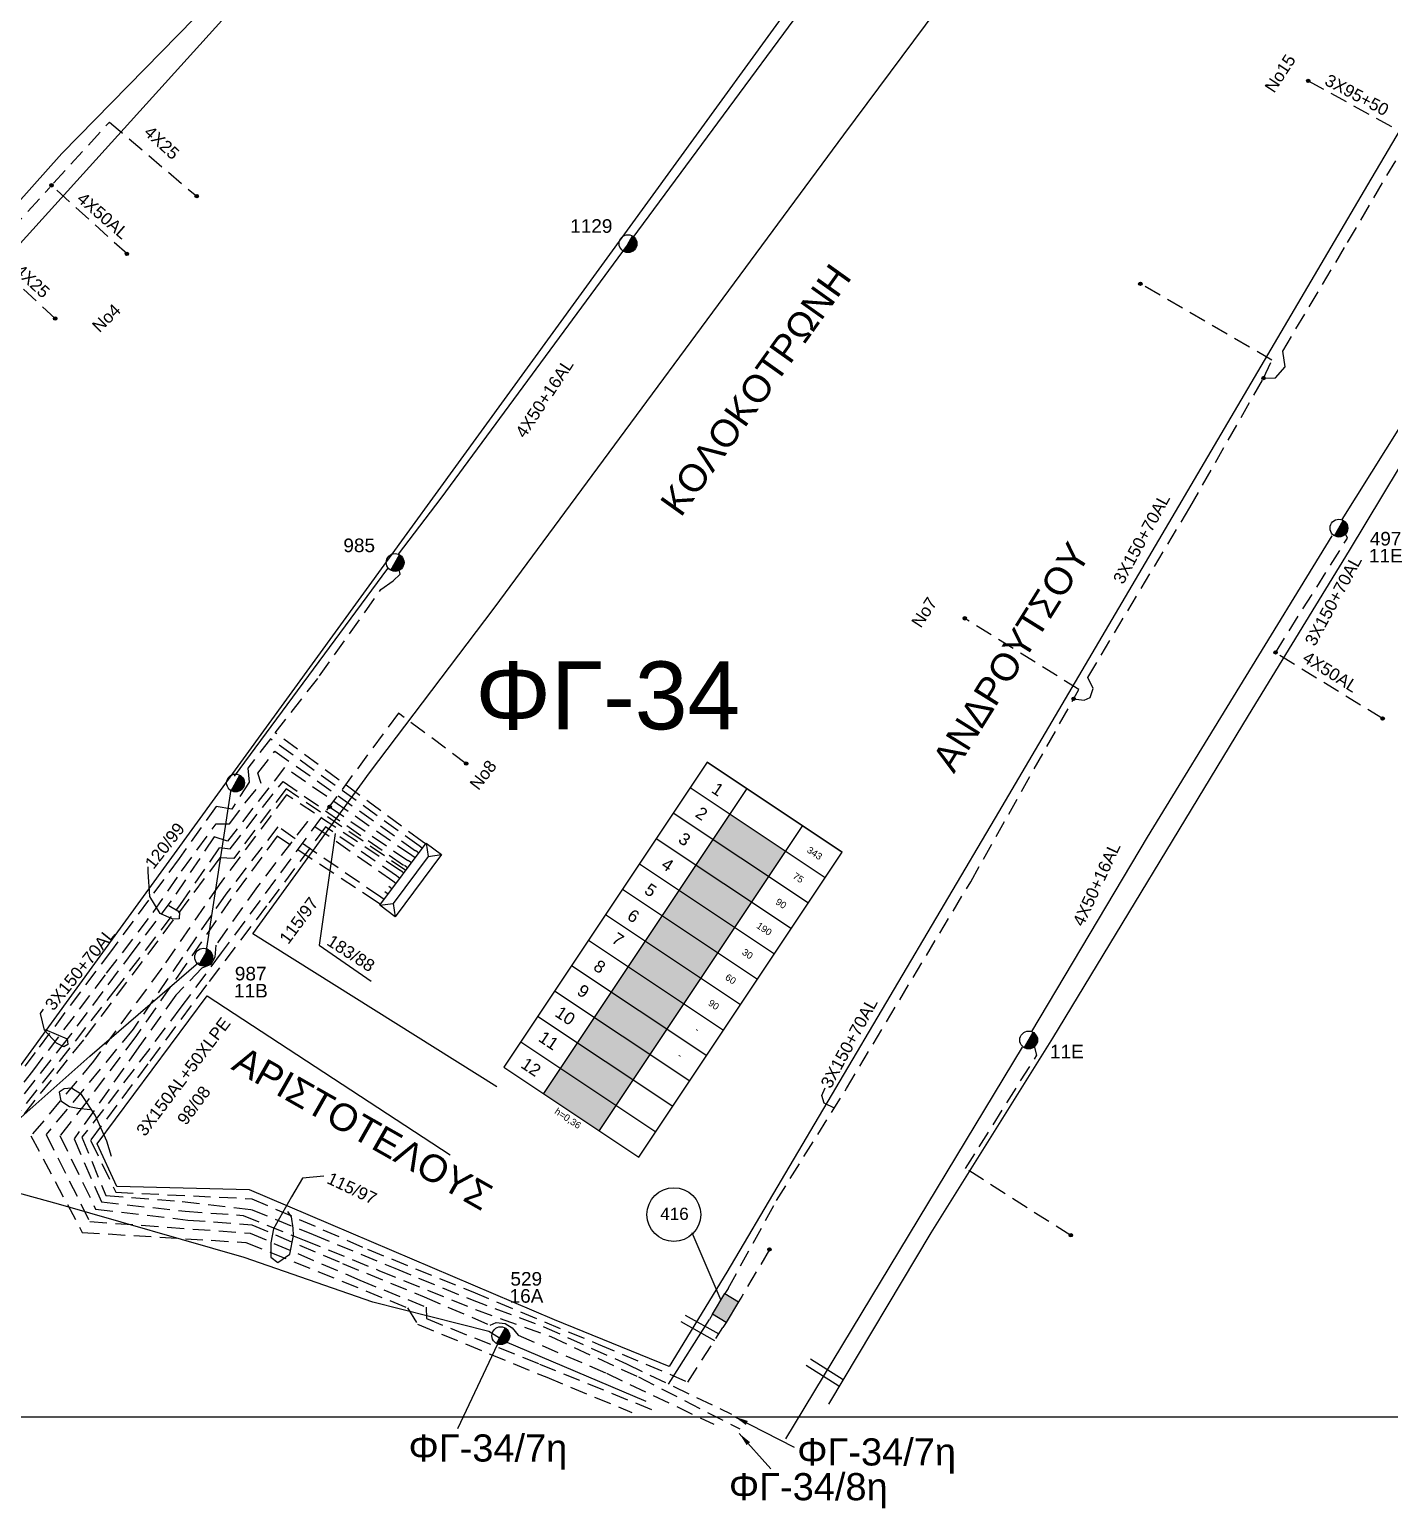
# Model space of a CAD drawing. Header units: millimetres. Extents: x 751 to 1825, y 360 to 872.
# Drawn here: x 1115.8 to 1216, y 363.1 to 472 of the extents above; entities that cross this region are included whole.
import ezdxf
from ezdxf.enums import TextEntityAlignment as Align

# ---------------------------------------------------------------- set-up
doc = ezdxf.new("R2010")
doc.units = ezdxf.units.MM
doc.linetypes.add('DASHED', pattern=[19.05, 12.7, -6.35])
for name, color, linetype in [('Link Box 4 Διευθύνσεων', 7, 'Continuous'), ('Άγνωστα', 7, 'Continuous'), ('Ασφαλειοκιβώτια Χ.Τ 12 αναχωρήσεων', 7, 'Continuous'), ('Γυμνά εναέρια ΧΤ και ΦΟΠ (3Φ)   4x50+16AL', 7, 'Continuous'), ('Επιγραφές - Σχήματα', 7, 'Continuous'), ('Καλώδια ΧΤ   3x150+50AL', 7, 'DASHED'), ('Καλώδια ΧΤ   3x150+50AL XLPE', 7, 'DASHED'), ('Καλώδια ΧΤ   3x150AL+50XLPE', 7, 'DASHED'), ('Καλώδια ΧΤ   3x95+50 AL XLPE', 7, 'DASHED'), ('Στύλος ΦΜ', 7, 'Continuous'), ('Στύλος ΦΜ @ 1', 7, 'Continuous'), ('Συνδέσεις', 7, 'Continuous'), ('Τομή', 7, 'Continuous'), ('Υποσταθμός πόλεως', 7, 'Continuous'), ('Υπόβαθρο ΔΕΗ', 7, 'Continuous'), ('Υπόγεια καλώδια Δικτύου ΧΤ και Παρ. ΧΤ - 3X150+70 AL', 7, 'DASHED'), ('Υπόγεια καλώδια Παροχών ΧΤ   4x25', 7, 'DASHED'), ('Υπόγεια καλώδια Παροχών ΧΤ   4x50AL', 7, 'DASHED')]:
    doc.layers.add(name, color=color, linetype=linetype)
doc.styles.get("Standard").update_dxf_attribs({"font": 'ARIAL.TTF'})
doc.linetypes.add('SYN_LINE', pattern='A,0.5,-0.0001,["/\\/\\/\\/",Standard,S=0.1,R=0,X=0,Y=-0.05],-0.25', length=0.7501)
doc.dimstyles.new('ISO-25', dxfattribs={"dimtxt": 2.5, "dimasz": 2.5, "dimexe": 1.25, "dimexo": 0.625, "dimtad": 1, "dimtxsty": 'Standard', "dimcen": 2.5, "dimadec": 0, "dimazin": 0, "dimtfac": 1, "dimtmove": 0, "dimatfit": 3, "dimfxl": 1, "dimarcsym": 0})

# ---------------------------------------------------------------- blocks, each defined once
blk = doc.blocks.new('ΥΠΑΡΧΩΝ ΤΣΙΜΕΝΤΕΝΙΟΣ ΣΤΥΛΟΣ')
at = {"layer": 'Στύλος ΦΜ'}
blk.add_hatch(color=256, dxfattribs=at).paths.add_polyline_path([(-1.29, -2.28, 0.574793), (2.62, 0, 0.268822), (1.3, 2.27)])
blk.add_line((-1.29, -2.28), (1.3, 2.27), dxfattribs=at)
blk.add_circle((0, 0), 2.62, dxfattribs=at)
at = {"layer": 'Στύλος ΦΜ', "flags": 4}
for tag, p in [('ΑΡΙΘΜΟΣ', (-4.68, 8.05)), ('ΤΥΠΟΣ', (-4.91, 3.03))]:
    blk.add_attdef(tag, p, '', height=4, dxfattribs=at)
blk = doc.blocks.new('ΤΟΜΗ')
at = {"layer": 'Τομή', "ltscale": 40}
for p, q in [((-5.68, 0), (5.68, 0)), ((5.68, -2.33), (-5.68, -2.33))]:
    blk.add_line(p, q, dxfattribs=at)
blk = doc.blocks.new('_ΣΥΝΔΕΣΗ')
at = {"layer": 'Συνδέσεις', "linetype": 'SYN_LINE', "ltscale": 40}
blk.add_hatch(color=256, dxfattribs=at).paths.add_polyline_path([(0.5, -0.01, 1), (-0.5, -0.01, 1)])
at = {"layer": 'Συνδέσεις'}
blk.add_circle((0, -0.01), 0.5, dxfattribs=at)
blk = doc.blocks.new('LINK BOX 4 ΑΝΑΧΩΡΗΣΕΩΝ')
at = {"layer": 'Link Box 4 Διευθύνσεων', "ltscale": 40}
blk.add_hatch(color=256, dxfattribs=at).paths.add_polyline_path([(-3.54, 0), (-3.54, -4.67), (3.54, -4.67), (3.54, 0)])
for p, q in [((-3.54, 0), (-5.33, 0)), ((5.33, 0), (3.54, 0)), ((-3.54, -4.67), (-5.33, -4.67)), ((5.33, -4.67), (3.54, -4.67))]:
    blk.add_line(p, q, dxfattribs=at)
blk.add_lwpolyline([(-3.54, -4.67), (-3.54, 0), (3.54, 0), (3.54, -4.67)], close=True, dxfattribs=at)
blk = doc.blocks.new('ΑΣΦΑΛΕΙΟΚΙΒΩΤΙΟ ΥΠΟΣΤΑΘΜΟΥ 12 ΑΝΑΧΩΡΗΣΕΩΝ')
at = {"layer": 'Ασφαλειοκιβώτια Χ.Τ 12 αναχωρήσεων', "ltscale": 40}
for p, q in [((-23.91, 54), (23.91, 54)), ((-9.83, 54), (-9.83, -54)), ((9.83, 54), (9.83, -54)), ((-23.91, 45), (23.91, 45)), ((-23.91, 36), (23.91, 36)), ((-23.91, 27), (23.91, 27)), ((-23.91, 18), (23.91, 18)), ((-23.91, 9), (23.91, 9)), ((-23.91, 0), (23.91, 0)), ((-23.91, -9), (23.91, -9)), ((-23.91, -18), (23.91, -18)), ((-23.91, -27), (23.91, -27)), ((-23.91, -36), (23.91, -36)), ((-23.91, -45), (23.91, -45))]:
    blk.add_line(p, q, dxfattribs=at)
at = {"layer": 'Ασφαλειοκιβώτια Χ.Τ 12 αναχωρήσεων'}
blk.add_lwpolyline([(-23.91, -54), (23.91, -54), (23.91, 54), (-23.91, 54)], close=True, dxfattribs=at)
for s, p in [('1', (-18.23, 47.26)), ('2', (-18.23, 38.69)), ('3', (-18.23, 29.62)), ('4', (-18.23, 20.59)), ('5', (-18.23, 11.58)), ('6', (-18.23, 2.45)), ('7', (-18.23, -5.8)), ('8', (-18.23, -15.48)), ('9', (-18.23, -24.18)), ('10', (-20.03, -33.14)), ('11', (-20.03, -41.94)), ('12', (-20.03, -51.31))]:
    blk.add_text(s, height=3.6, dxfattribs=at).set_placement(p)
at = {"layer": 'Ασφαλειοκιβώτια Χ.Τ 12 αναχωρήσεων', "ltscale": 40}
for tag, height, p in [('ΟΝΟΜΑ', 5, (0.11, 57.89)), ('ΚΕΙΜΕΝΟ 1', 2, (17.33, 49.23)), ('ΚΕΙΜΕΝΟ 2', 2, (17.33, 40.53)), ('ΚΕΙΜΕΝΟ 3', 2, (17.33, 31.39)), ('ΚΕΙΜΕΝΟ 4', 2, (17.33, 22.41)), ('ΚΕΙΜΕΝΟ 5', 2, (17.33, 13.57)), ('ΚΕΙΜΕΝΟ 6', 2, (17.33, 4.65)), ('ΚΕΙΜΕΝΟ 7', 2, (17.33, -4.42)), ('ΚΕΙΜΕΝΟ 8', 2, (17.33, -13.15)), ('ΚΕΙΜΕΝΟ 9', 2, (17.33, -22.28)), ('ΚΕΙΜΕΝΟ 10', 2, (17.33, -31.5)), ('ΚΕΙΜΕΝΟ 11', 2, (17.33, -40.57)), ('ΚΕΙΜΕΝΟ 12', 2, (17.33, -49.5)), ('ΣΧ', 2, (0.17, -56.08))]:
    blk.add_attdef(tag, text='', height=height, dxfattribs=at).set_placement(p, align=Align.MIDDLE_CENTER)
blk = doc.blocks.new('ΥΠΟΣΤΑΘΜΟΣ ΠΟΛΕΩΣ 13 ΑΝΑΧΩΡΗΣΕΩΝ')
at = {"layer": 'Υποσταθμός πόλεως', "ltscale": 40}
for p, q in [((-11.12, -2.82), (-11.12, -4)), ((-9.53, -2.82), (-9.53, -4)), ((-7.77, -2.82), (-7.77, -4)), ((-5.99, -2.82), (-5.99, -4)), ((-4.14, -2.82), (-4.14, -4)), ((-2.3, -2.82), (-2.3, -4)), ((-0.43, -2.82), (-0.43, -4)), ((1.54, -2.82), (1.54, -4)), ((3.43, -2.82), (3.43, -4)), ((5.39, -2.82), (5.39, -4)), ((7.32, -2.82), (7.32, -4)), ((9.32, -2.82), (9.32, -4)), ((11.11, -2.82), (11.11, -4))]:
    blk.add_line(p, q, dxfattribs=at)
blk.add_lwpolyline([(-11.43, 2.82), (11.43, 2.82), (11.43, -2.82), (-11.43, -2.82)], close=True, dxfattribs=at)
for points in [[(-8.62, 0), (-11.43, 2.82)], [(-11.43, -2.82), (-8.62, 0)], [(-8.62, 0), (8.62, 0)], [(8.62, 0), (11.43, 2.82)], [(11.43, -2.82), (8.62, 0)]]:
    blk.add_lwpolyline(points, dxfattribs=at)
at = {"layer": 'Υποσταθμός πόλεως', "linetype": 'SYN_LINE', "ltscale": 40, "flags": 1}
for tag, p in [('ΜΕΤΑΣΧΗΜΑΤΙΣΜΟΣ', (12.22, 1.68)), ('ΙΣΧΥΣ', (12.2, -1.11)), ('ΑΡΙΘΜΟΣ', (12.32, -3.83))]:
    blk.add_attdef(tag, p, '', height=1.8, dxfattribs=at)

msp = doc.modelspace()

# ---------------------------------------------------------------- hatches: boundary and pattern name
at = {"layer": 'Ασφαλειοκιβώτια Χ.Τ 12 αναχωρήσεων', "ltscale": 0.1}
for color, points in [(85, [(1167.42, 414.28), (1166.17, 412.4), (1170.26, 409.68), (1171.51, 411.55)]), (30, [(1166.17, 412.4), (1164.92, 410.53), (1169.01, 407.81), (1170.26, 409.68)]), (151, [(1167.76, 405.93), (1169.01, 407.81), (1164.92, 410.53), (1163.67, 408.66)]), (27, [(1163.67, 408.66), (1162.43, 406.79), (1166.52, 404.06), (1167.76, 405.93)]), (6, [(1165.27, 402.19), (1166.52, 404.06), (1162.43, 406.79), (1161.18, 404.91)]), (173, [(1164.02, 400.32), (1165.27, 402.19), (1161.18, 404.91), (1159.93, 403.04)]), (1, [(1162.77, 398.45), (1164.02, 400.32), (1159.93, 403.04), (1158.68, 401.17)]), (2, [(1161.52, 396.57), (1162.77, 398.45), (1158.68, 401.17), (1157.44, 399.3)]), (62, [(1160.28, 394.7), (1161.52, 396.57), (1157.44, 399.3), (1156.19, 397.43)]), (154, [(1156.19, 397.43), (1154.94, 395.55), (1159.03, 392.83), (1160.28, 394.7)]), (5, [(1154.94, 395.55), (1153.69, 393.68), (1157.78, 390.96), (1159.03, 392.83)])]:
    msp.add_hatch(color=color, dxfattribs=at).paths.add_polyline_path(points)

# ---------------------------------------------------------------- linework, layer by layer
at = {"layer": 'Άγνωστα', "color": 6, "linetype": 'DASHED', "ltscale": 0.1}
msp.add_lwpolyline([(1206.7, 446.37), (1207.32, 447.71), (1197.63, 453.33)], dxfattribs=at)
at = {"layer": 'Άγνωστα', "color": 85, "linetype": 'DASHED', "ltscale": 0.1}
msp.add_lwpolyline([(1144.76, 412.24), (1144.76, 412.24), (1144.76, 412.24), (1133.93, 420.26), (1137.2, 424.44), (1141.72, 430.81), (1142.62, 431.45), (1143.12, 431.93), (1143.07, 432.26)], dxfattribs=at)
at = {"layer": 'Άγνωστα', "color": 27, "linetype": 'DASHED', "ltscale": 0.1}
msp.add_lwpolyline([(1192.5, 383.23), (1184.76, 388.16), (1190, 396.5), (1189.77, 397.47)], dxfattribs=at)
at = {"layer": 'Άγνωστα', "color": 173, "ltscale": 0.1}
for points in [[(1161.24, 371), (1150.83, 375.43), (1149.66, 376.15), (1141.13, 378.33), (1131.65, 381.62), (1117.98, 385.54), (1110.47, 387.61)], [(1162.88, 372.29), (1165.9, 377.05)], [(1150.49, 375.64), (1147.35, 369)]]:
    msp.add_lwpolyline(points, dxfattribs=at)
at = {"layer": 'Γυμνά εναέρια ΧΤ και ΦΟΠ (3Φ)   4x50+16AL', "color": 2, "ltscale": 0.1}
msp.add_lwpolyline([(1103.03, 445.83), (1105.95, 449.17), (1118.22, 462.91), (1136.54, 481.63)], dxfattribs=at)
at = {"layer": 'Γυμνά εναέρια ΧΤ και ΦΟΠ (3Φ)   4x50+16AL', "color": 85, "ltscale": 0.1}
for points in [[(1143.02, 433.41), (1146.14, 437.53), (1159.86, 456.18), (1166.94, 465.74), (1178.18, 481)], [(1130.93, 417.07), (1142.23, 432.35)], [(1128.85, 404.07), (1130.68, 416.08)], [(1110.47, 388.12), (1114.99, 391.73), (1120.29, 396.45), (1128.29, 403.34)]]:
    msp.add_lwpolyline(points, dxfattribs=at)
at = {"layer": 'Γυμνά εναέρια ΧΤ και ΦΟΠ (3Φ)   4x50+16AL', "color": 27, "ltscale": 0.1}
for points in [[(1229.56, 463.26), (1212.46, 435.96)], [(1211.72, 434.77), (1198.13, 412.57), (1189.62, 398.25)], [(1188.94, 397.11), (1171.5, 368.25)]]:
    msp.add_lwpolyline(points, dxfattribs=at)
at = {"layer": 'Επιγραφές - Σχήματα', "ltscale": 0.1}
msp.add_lwpolyline([(1720, 856.45), (751.91, 856.45), (751.91, 369.88), (1720, 369.88)], close=True, dxfattribs=at)
for points in [[(1138.34, 412.84), (1137.16, 404.62), (1140.99, 401.97)], [(1126.11, 407.53), (1126.89, 407.06), (1126.86, 406.56), (1126.39, 406.53), (1125.46, 406.95), (1124.71, 408.2), (1124.57, 410.02), (1124.57, 410.39)], [(1117, 398.4), (1118.61, 397.72), (1118.67, 397.31), (1118.36, 397.12), (1117.83, 397.39), (1116.95, 398.36), (1116.64, 399.59), (1116.86, 399.9)], [(1121.87, 389.04), (1121.53, 390.17), (1120.68, 392.09), (1119.66, 393.62), (1118.93, 394.07), (1118.39, 394.04), (1118.02, 393.79), (1118.14, 393.14), (1118.79, 392.74), (1119.41, 392.6), (1120.31, 392.52)], [(1175.11, 392.62), (1174.35, 392.98), (1174.17, 393.54), (1174.42, 394.1)], [(1137.52, 387.6), (1135.95, 387.45), (1135.14, 386.08), (1133.8, 383.73), (1133.6, 382.68), (1133.6, 381.63), (1134.13, 381.23), (1135, 381.86), (1135.27, 383.23), (1135.25, 383.78), (1135.12, 384.6), (1134.87, 385)], [(1166.77, 378.45), (1164.63, 383.42)]]:
    msp.add_lwpolyline(points, dxfattribs=at)
msp.add_circle((1163.28, 384.77), 1.98, dxfattribs=at)
at = {"layer": 'Καλώδια ΧΤ   3x150+50AL', "color": 7, "ltscale": 0.1}
msp.add_lwpolyline([(1143.55, 410.12), (1135.59, 415.55), (1134.73, 416.13), (1130.88, 411), (1129.85, 411.04), (1119.81, 397.65), (1113.66, 389.96), (1114.27, 387.01), (1112.87, 385.08), (1111.04, 384.16), (1107.98, 384.55), (1106.4, 386.5), (1090.9, 386.8), (1088.71, 385.82), (1086.13, 386.16), (1085.03, 386.75), (1072.6, 387.83), (1062, 388.75), (1059.54, 396.61), (1050.99, 397.28), (1076.56, 424.3), (1104.75, 454.07), (1093.83, 464.43)], dxfattribs=at)
at = {"layer": 'Καλώδια ΧΤ   3x150+50AL XLPE', "color": 140, "linetype": 'DASHED', "ltscale": 0.1}
msp.add_lwpolyline([(1117.61, 460.73), (1121.72, 465.24)], dxfattribs=at)
at = {"layer": 'Καλώδια ΧΤ   3x150+50AL XLPE', "color": 151, "linetype": 'DASHED', "ltscale": 0.1}
msp.add_lwpolyline([(1104.11, 445.69), (1105.26, 446.9), (1109.64, 452.02), (1114.43, 457.23), (1117.33, 460.42)], dxfattribs=at)
at = {"layer": 'Καλώδια ΧΤ   3x150AL+50XLPE', "color": 173, "linetype": 'DASHED', "ltscale": 0.1}
for points in [[(1148, 417.98), (1143, 421.7), (1129.96, 404.04), (1126.99, 400.04), (1121.28, 392.5), (1119.7, 390.47), (1121.46, 386.17), (1127.09, 385.73), (1132.17, 385.15), (1136.72, 383.3), (1142.73, 380.82), (1148.32, 378.53), (1153.72, 376.5), (1159.8, 373.77), (1167.52, 370.07)], [(1137.94, 414.81), (1143.71, 410.84)]]:
    msp.add_lwpolyline(points, dxfattribs=at)
at = {"layer": 'Καλώδια ΧΤ   3x150AL+50XLPE', "color": 2, "linetype": 'DASHED', "ltscale": 0.1}
msp.add_lwpolyline([(1113.25, 389.98), (1116.87, 394.54), (1122.06, 401.18), (1126.95, 407.6), (1129.84, 411.8), (1130.62, 411.7), (1131.83, 413.26), (1134.51, 416.68), (1143.44, 410.47), (1143.44, 410.47), (1143.44, 410.47)], dxfattribs=at)
at = {"layer": 'Καλώδια ΧΤ   3x150AL+50XLPE', "color": 5, "linetype": 'DASHED', "ltscale": 0.1}
msp.add_lwpolyline([(1143.16, 410.1), (1143.16, 410.1), (1143.16, 410.1), (1134.77, 415.69), (1129.8, 409.06), (1125.58, 402.92), (1120.55, 396.07), (1115.95, 390.57), (1119.72, 383.46), (1131.78, 382.72), (1143.68, 377.91), (1144.41, 376.7), (1153.92, 372.79), (1160.18, 370.2)], dxfattribs=at)
at = {"layer": 'Καλώδια ΧΤ   3x150AL+50XLPE', "color": 154, "linetype": 'DASHED', "ltscale": 0.1}
msp.add_lwpolyline([(1141.7, 408.15), (1141.7, 408.15), (1141.7, 408.15), (1134.13, 413.33), (1130.29, 408.36), (1127.1, 403.72), (1123.47, 398.42), (1117.06, 390.66), (1120.27, 384.26), (1132.09, 383.4), (1140.17, 379.94), (1145.04, 377.96), (1145.06, 377.11), (1153.4, 373.76), (1161.96, 370.29)], dxfattribs=at)
at = {"layer": 'Καλώδια ΧΤ   3x150AL+50XLPE', "color": 1, "linetype": 'DASHED', "ltscale": 0.1}
msp.add_lwpolyline([(1142.58, 409.33), (1142.58, 409.33), (1142.58, 409.33), (1136.3, 413.73), (1132.63, 408.93), (1129.55, 404.62), (1129.49, 403.73), (1129.19, 403.19), (1128.53, 402.91), (1126.62, 400.94), (1123.89, 397.12), (1119.12, 390.35), (1121.13, 385.7), (1127.29, 385.02), (1131.56, 384.71), (1136.06, 382.89), (1141.61, 380.64), (1148.69, 377.77), (1154.22, 375.78), (1160.67, 372.81), (1168.15, 368.98)], dxfattribs=at)
at = {"layer": 'Καλώδια ΧΤ   3x150AL+50XLPE', "color": 62, "linetype": 'DASHED', "ltscale": 0.1}
msp.add_lwpolyline([(1141.43, 407.79), (1141.43, 407.79), (1141.43, 407.79), (1141.43, 407.79), (1141.43, 407.79), (1134.07, 412.63), (1130.67, 408.01), (1127.31, 403.12), (1123.66, 397.89), (1120.08, 393.12), (1118.08, 390.59), (1120.71, 385.17), (1127.5, 384.37), (1132.21, 384.02), (1138.89, 381.17), (1144.9, 378.71), (1149.76, 376.62), (1150.21, 376.82), (1150.86, 376.76), (1151.38, 376.44), (1151.83, 375.88), (1158.33, 373.08), (1166.22, 369.33), (1166.22, 369.33)], dxfattribs=at)
at = {"layer": 'Καλώδια ΧΤ   3x95+50 AL XLPE', "color": 6, "linetype": 'DASHED', "ltscale": 0.1}
msp.add_lwpolyline([(1209.99, 468.27), (1217.29, 464.26), (1218.43, 465.9), (1218.44, 465.91)], dxfattribs=at)
at = {"layer": 'Υπόβαθρο ΔΕΗ', "ltscale": 0.1}
msp.add_lwpolyline([(1179.27, 484.03), (1110.25, 388.99), (1063.83, 391.65), (1061.99, 397.51), (1140.2, 484.03), (1169.05, 512.39), (1194.14, 504.76), (1194.25, 504.38)], close=True, dxfattribs=at)
for points in [[(1150.26, 394.18), (1132.28, 405.44), (1140.87, 417.3), (1150.06, 429.44), (1175.81, 464.3), (1190.48, 484.03), (1203.47, 501.97), (1227.05, 494), (1232.62, 492.01), (1228.02, 484.03), (1222.84, 475.02), (1214.35, 460.62), (1187.18, 414.42), (1167.19, 380.54), (1162.93, 373.59), (1154.5, 377.02), (1132.05, 386.6), (1122.28, 386.85), (1120.83, 389.97), (1128.92, 400.87), (1146.82, 389.17)], [(1220.37, 445.92), (1213.01, 433.67), (1205.58, 421.52), (1191.17, 397.76), (1182.21, 383.42), (1174.68, 370.8)]]:
    msp.add_lwpolyline(points, dxfattribs=at)
at = {"layer": 'Υπόγεια καλώδια Δικτύου ΧΤ και Παρ. ΧΤ - 3X150+70 AL', "color": 6, "linetype": 'DASHED', "ltscale": 0.1}
for points in [[(1192.72, 422.76), (1193.5, 422.67), (1193.93, 422.86), (1194.16, 423.53), (1193.76, 424.34), (1201.27, 436.85), (1206.7, 446.37), (1207.58, 446.41), (1208.3, 447.21), (1208.11, 448.36), (1212.89, 456.37), (1216.83, 463.07), (1218.05, 463.37), (1218.78, 464.1), (1218.97, 464.9), (1218.43, 465.9)], [(1167.28, 379.33), (1170.85, 385.81), (1175.99, 394.06), (1185.14, 409.29), (1193.11, 423.44), (1184.71, 428.68)], [(1142.87, 409.71), (1142.87, 409.71), (1142.87, 409.71), (1137.64, 413.32), (1133.3, 407.5), (1128.87, 401.69), (1124.55, 395.87), (1120.33, 390.24), (1122.2, 386.42), (1132.21, 385.94), (1140.73, 382.22), (1148.47, 379.07), (1157.71, 375.23), (1164.32, 372.44), (1166.9, 376.45)], [(1170.32, 382.2), (1168.28, 378.73)]]:
    msp.add_lwpolyline(points, dxfattribs=at)
at = {"layer": 'Υπόγεια καλώδια Δικτύου ΧΤ και Παρ. ΧΤ - 3X150+70 AL', "color": 27, "linetype": 'DASHED', "ltscale": 0.1}
for points in [[(1207.57, 426.15), (1212.89, 434.6), (1212.6, 435.17)], [(1144.52, 411.92), (1144.52, 411.92), (1144.52, 411.92), (1133.58, 419.8), (1131.91, 417.66), (1132.02, 416.62), (1130.73, 414.64), (1129.59, 414.83), (1126.86, 410.99), (1121.87, 404.23), (1116.26, 396.71), (1111.77, 390.71), (1110.17, 388.53)]]:
    msp.add_lwpolyline(points, dxfattribs=at)
at = {"layer": 'Υπόγεια καλώδια Δικτύου ΧΤ και Παρ. ΧΤ - 3X150+70 AL', "color": 30, "linetype": 'DASHED', "ltscale": 0.1}
msp.add_lwpolyline([(1111.96, 390.01), (1111.96, 390.01), (1116.08, 395.34), (1121.52, 402.54), (1124.94, 407.01), (1127.04, 410.07), (1129.58, 413.55), (1130.56, 413.55), (1131.71, 415.09), (1132.89, 416.51), (1132.65, 417.28), (1133.91, 418.91), (1144.26, 411.57), (1144.26, 411.57), (1144.26, 411.57)], dxfattribs=at)
at = {"layer": 'Υπόγεια καλώδια Δικτύου ΧΤ και Παρ. ΧΤ - 3X150+70 AL', "color": 151, "linetype": 'DASHED', "ltscale": 0.1}
msp.add_lwpolyline([(1143.99, 411.21), (1143.99, 411.21), (1143.99, 411.21), (1134.62, 417.71), (1130.42, 412.27), (1129.44, 412.59), (1126.28, 407.89), (1123.52, 404.24), (1118.59, 397.66), (1112.62, 390.09), (1112.62, 390.08)], dxfattribs=at)
at = {"layer": 'Υπόγεια καλώδια Παροχών ΧΤ   4x25', "color": 151, "linetype": 'DASHED', "ltscale": 0.1}
for points in [[(1121.72, 465.24), (1128.15, 459.77)], [(1117.73, 450.77), (1112.72, 455.37)]]:
    msp.add_lwpolyline(points, dxfattribs=at)
at = {"layer": 'Υπόγεια καλώδια Παροχών ΧΤ   4x50AL', "color": 151, "linetype": 'DASHED', "ltscale": 0.1}
msp.add_lwpolyline([(1123.02, 455.52), (1117.47, 460.57)], dxfattribs=at)
at = {"layer": 'Υπόγεια καλώδια Παροχών ΧΤ   4x50AL', "color": 27, "linetype": 'DASHED', "ltscale": 0.1}
msp.add_lwpolyline([(1215.47, 421.3), (1207.59, 426.13)], dxfattribs=at)

# ---------------------------------------------------------------- block references
at = {"layer": 'Link Box 4 Διευθύνσεων', "ltscale": 0.1, "xscale": 0.2500000000000046, "yscale": 0.2500000000000046, "zscale": 0.2500000000000046, "rotation": 58.88141423906293}
msp.add_blockref('LINK BOX 4 ΑΝΑΧΩΡΗΣΕΩΝ', (1166.59, 378.19), dxfattribs=at)
at = {"layer": 'Ασφαλειοκιβώτια Χ.Τ 12 αναχωρήσεων', "ltscale": 0.1}
ref = msp.add_blockref('ΑΣΦΑΛΕΙΟΚΙΒΩΤΙΟ ΥΠΟΣΤΑΘΜΟΥ 12 ΑΝΑΧΩΡΗΣΕΩΝ', (1163.22, 403.55), dxfattribs=dict(at, xscale=0.2500000000000168, yscale=0.2500000000000168, zscale=0.2500000000000168, rotation=326.3218488891845))
ref.add_attrib('ΣΧ', 'h=0,36', dxfattribs={"ltscale": 40, "height": 0.5, "rotation": 326.3218}).set_placement((1155.48, 391.86), align=Align.MIDDLE_CENTER)
ref.add_attrib('ΚΕΙΜΕΝΟ 2', '75', dxfattribs={"ltscale": 40, "height": 0.5, "rotation": 326.3218}).set_placement((1172.45, 409.58), align=Align.MIDDLE_CENTER)
ref.add_attrib('ΚΕΙΜΕΝΟ 1', '343', dxfattribs={"ltscale": 40, "height": 0.5, "rotation": 326.3218}).set_placement((1173.65, 411.39), align=Align.MIDDLE_CENTER)
ref.add_attrib('ΚΕΙΜΕΝΟ 3', '90', dxfattribs={"ltscale": 40, "height": 0.5, "rotation": 326.3218}).set_placement((1171.18, 407.68), align=Align.MIDDLE_CENTER)
ref.add_attrib('ΚΕΙΜΕΝΟ 4', '190', dxfattribs={"ltscale": 40, "height": 0.5, "rotation": 326.3218}).set_placement((1169.94, 405.81), align=Align.MIDDLE_CENTER)
ref.add_attrib('ΚΕΙΜΕΝΟ 5', '30', dxfattribs={"ltscale": 40, "height": 0.5, "rotation": 326.3218}).set_placement((1168.71, 403.97), align=Align.MIDDLE_CENTER)
ref.add_attrib('ΚΕΙΜΕΝΟ 6', '60', dxfattribs={"ltscale": 40, "height": 0.5, "rotation": 326.3218}).set_placement((1167.47, 402.12), align=Align.MIDDLE_CENTER)
ref.add_attrib('ΚΕΙΜΕΝΟ 7', '90', dxfattribs={"ltscale": 40, "height": 0.5, "rotation": 326.3218}).set_placement((1166.22, 400.23), align=Align.MIDDLE_CENTER)
ref.add_attrib('ΚΕΙΜΕΝΟ 8', '-', dxfattribs={"ltscale": 40, "height": 0.5, "rotation": 326.3218}).set_placement((1165.01, 398.41), align=Align.MIDDLE_CENTER)
ref.add_attrib('ΚΕΙΜΕΝΟ 9', '-', dxfattribs={"ltscale": 40, "height": 0.5, "rotation": 326.3218}).set_placement((1163.74, 396.51), align=Align.MIDDLE_CENTER)
at = {"layer": 'Στύλος ΦΜ @ 1', "ltscale": 0.1}
ref = msp.add_blockref('ΥΠΑΡΧΩΝ ΤΣΙΜΕΝΤΕΝΙΟΣ ΣΤΥΛΟΣ', (1159.91, 456.28), dxfattribs=dict(at, xscale=0.25, yscale=0.25, zscale=0.25))
ref.add_attrib('ΑΡΙΘΜΟΣ', '1129', (1155.65, 457.08), dxfattribs={"layer": 'Στύλος ΦΜ', "height": 1, "flags": 4})
ref = msp.add_blockref('ΥΠΑΡΧΩΝ ΤΣΙΜΕΝΤΕΝΙΟΣ ΣΤΥΛΟΣ', (1212.25, 435.33), dxfattribs=dict(at, xscale=0.25, yscale=0.25, zscale=0.25))
ref.add_attrib('ΤΥΠΟΣ', '11E', (1214.46, 432.8), dxfattribs={"layer": 'Στύλος ΦΜ', "height": 1, "flags": 4})
ref.add_attrib('ΑΡΙΘΜΟΣ', '497', (1214.52, 434.05), dxfattribs={"layer": 'Στύλος ΦΜ', "height": 1, "flags": 4})
ref = msp.add_blockref('ΥΠΑΡΧΩΝ ΤΣΙΜΕΝΤΕΝΙΟΣ ΣΤΥΛΟΣ', (1142.76, 432.8), dxfattribs=dict(at, xscale=0.25, yscale=0.25, zscale=0.25))
ref.add_attrib('ΑΡΙΘΜΟΣ', '985', (1138.95, 433.56), dxfattribs={"layer": 'Στύλος ΦΜ', "height": 1, "flags": 4})
at = {"layer": 'Στύλος ΦΜ @ 1', "ltscale": 0.1, "xscale": 0.25, "yscale": 0.25, "zscale": 0.25}
msp.add_blockref('ΥΠΑΡΧΩΝ ΤΣΙΜΕΝΤΕΝΙΟΣ ΣΤΥΛΟΣ', (1131.01, 416.56), dxfattribs=at)
at = {"layer": 'Στύλος ΦΜ @ 1', "ltscale": 0.1}
ref = msp.add_blockref('ΥΠΑΡΧΩΝ ΤΣΙΜΕΝΤΕΝΙΟΣ ΣΤΥΛΟΣ', (1128.66, 403.73), dxfattribs=dict(at, xscale=0.25, yscale=0.25, zscale=0.25))
ref.add_attrib('ΤΥΠΟΣ', '11B', (1130.9, 400.76), dxfattribs={"layer": 'Στύλος ΦΜ', "height": 1, "flags": 4})
ref.add_attrib('ΑΡΙΘΜΟΣ', '987', (1130.96, 402.02), dxfattribs={"layer": 'Στύλος ΦΜ', "height": 1, "flags": 4})
ref = msp.add_blockref('ΥΠΑΡΧΩΝ ΤΣΙΜΕΝΤΕΝΙΟΣ ΣΤΥΛΟΣ', (1189.41, 397.63), dxfattribs=dict(at, xscale=0.25, yscale=0.25, zscale=0.25))
ref.add_attrib('ΤΥΠΟΣ', '11E', (1190.98, 396.28), dxfattribs={"layer": 'Στύλος ΦΜ', "height": 1, "flags": 4})
ref = msp.add_blockref('ΥΠΑΡΧΩΝ ΤΣΙΜΕΝΤΕΝΙΟΣ ΣΤΥΛΟΣ', (1150.54, 375.85), dxfattribs=dict(at, xscale=0.25, yscale=0.25, zscale=0.25))
ref.add_attrib('ΤΥΠΟΣ', '16A', (1151.19, 378.28), dxfattribs={"layer": 'Στύλος ΦΜ', "height": 1, "flags": 4})
ref.add_attrib('ΑΡΙΘΜΟΣ', '529', (1151.25, 379.54), dxfattribs={"layer": 'Στύλος ΦΜ', "height": 1, "flags": 4})
at = {"layer": 'Συνδέσεις', "ltscale": 0.1, "xscale": 0.25, "yscale": 0.25, "zscale": 0.25}
for p in [(1209.99, 468.27), (1117.46, 460.58), (1128.15, 459.78), (1123.01, 455.53), (1197.63, 453.33), (1117.73, 450.77), (1206.7, 446.38), (1184.7, 428.69), (1207.59, 426.18), (1192.72, 422.76), (1215.47, 421.31), (1147.99, 417.99), (1137.94, 414.81), (1170.32, 382.21), (1192.51, 383.25)]:
    msp.add_blockref('_ΣΥΝΔΕΣΗ', p, dxfattribs=at)
at = {"layer": 'Τομή', "ltscale": 0.1}
for p, xscale, yscale, zscale, rotation in [((1165.07, 376.17), 0.2500000000000603, 0.2500000000000603, 0.2500000000000603, 150.6355103503608), ((1174.23, 372.89), 0.249999999999967, 0.249999999999967, 0.249999999999967, 147.4161323122794)]:
    msp.add_blockref('ΤΟΜΗ', p, dxfattribs=dict(at, xscale=xscale, yscale=yscale, zscale=zscale, rotation=rotation))
at = {"layer": 'Υποσταθμός πόλεως', "xscale": 0.250000000000033, "yscale": 0.250000000000033, "zscale": 0.250000000000033, "rotation": 233.2789323125754}
msp.add_blockref('ΥΠΟΣΤΑΘΜΟΣ ΠΟΛΕΩΣ 13 ΑΝΑΧΩΡΗΣΕΩΝ', (1143.9, 409.42), dxfattribs=at)

# ---------------------------------------------------------------- texts
at = {"layer": 'Γυμνά εναέρια ΧΤ και ΦΟΠ (3Φ)   4x50+16AL', "color": 7, "ltscale": 0.1, "char_height": 0.9, "width": 84.1859, "attachment_point": 1}
for insert, rotation in [((1151.55, 442.39), 56.4916), ((1192.6, 406.3), 65.118)]:
    msp.add_mtext('4X50+16AL', dxfattribs=dict(at, insert=insert, rotation=rotation))
at = {"layer": 'Επιγραφές - Σχήματα', "ltscale": 0.1, "char_height": 0.9, "attachment_point": 1}
for s, insert, width, rotation in [('No15', (1206.72, 467.81), 2.7351, 56.9071), ('No4', (1120.36, 450.31), 2.2669, 44.7461), ('No7', (1180.71, 428.41), 2.7351, 56.9071), ('No8', (1148.18, 416.51), 2.7351, 52.6273), ('120/99', (1124.26, 410.7), 2.2669, 52.061), ('115/97', (1134.17, 405.15), 2.7351, 53.723), ('183/88', (1138.14, 405.44), 2.7351, 327.1171), ('98/08', (1126.64, 391.82), 2.2669, 53.5943), ('115/97', (1138.04, 387.93), 2.7351, 334.7173)]:
    msp.add_mtext(s, dxfattribs=dict(at, insert=insert, width=width, rotation=rotation))
at = {"layer": 'Επιγραφές - Σχήματα', "ltscale": 0.1, "char_height": 2, "attachment_point": 5}
for s, insert, rotation in [('ΚΟΛΟΚΟΤΡΩΝΗ', (1169.32, 445.51), 54.5116), ('ΑΝΔΡΟΥΤΣΟΥ', (1188.12, 425.83), 58.0581), ('ΑΡΙΣΤΟΤΕΛΟΥΣ', (1140.37, 391.12), 330.4427)]:
    msp.add_mtext(s, dxfattribs=dict(at, insert=insert, rotation=rotation))
at = {"layer": 'Επιγραφές - Σχήματα', "insert": (1148.66, 425.51), "char_height": 5, "width": 9.9163, "attachment_point": 1}
msp.add_mtext('ΦΓ-34', dxfattribs=at)
at = {"layer": 'Επιγραφές - Σχήματα', "ltscale": 0.1}
for s, insert, char_height, width, attachment_point in [('416', (1162.28, 385.28), 0.9, 2.7351, 1), ('ΦΓ-34/7η', (1149.59, 367.28), 2, 6.6858, 5)]:
    msp.add_mtext(s, dxfattribs=dict(at, insert=insert, char_height=char_height, width=width, attachment_point=attachment_point))
at = {"layer": 'Επιγραφές - Σχήματα', "ltscale": 0.1, "char_height": 2, "attachment_point": 5}
for s, insert in [('ΦΓ-34/7η', (1178.21, 366.99)), ('ΦΓ-34/8η', (1173.18, 364.43))]:
    msp.add_mtext(s, dxfattribs=dict(at, insert=insert))
at = {"layer": 'Καλώδια ΧΤ   3x150AL+50XLPE', "color": 7, "linetype": 'DASHED', "ltscale": 0.1, "insert": (1127.17, 394.93), "char_height": 0.9, "width": 13.9242, "attachment_point": 5, "rotation": 52.8122}
msp.add_mtext('3X150AL+50XLPE', dxfattribs=at)
at = {"layer": 'Καλώδια ΧΤ   3x95+50 AL XLPE', "color": 7, "linetype": 'DASHED', "ltscale": 0.1, "insert": (1211.55, 468.82), "char_height": 0.9, "width": 84.1859, "attachment_point": 1, "rotation": 332.0405}
msp.add_mtext('3X95+50', dxfattribs=at)
at = {"layer": 'Υπόγεια καλώδια Δικτύου ΧΤ και Παρ. ΧΤ - 3X150+70 AL', "color": 7, "linetype": 'DASHED', "ltscale": 0.1, "char_height": 0.9, "width": 84.1859, "attachment_point": 1}
for insert, rotation in [((1195.57, 431.56), 61.4397), ((1209.69, 427), 61.4397), ((1116.9, 400.29), 51.0123), ((1174.04, 394.42), 61.4397)]:
    msp.add_mtext('3X150+70AL', dxfattribs=dict(at, insert=insert, rotation=rotation))
at = {"layer": 'Υπόγεια καλώδια Παροχών ΧΤ   4x25', "color": 7, "linetype": 'DASHED', "ltscale": 0.1, "char_height": 0.9, "width": 84.1859, "attachment_point": 1, "rotation": 317.3773}
for insert in [(1124.81, 465.05), (1115.27, 454.85)]:
    msp.add_mtext('4X25', dxfattribs=dict(at, insert=insert))
at = {"layer": 'Υπόγεια καλώδια Παροχών ΧΤ   4x50AL', "color": 7, "linetype": 'DASHED', "ltscale": 0.1, "char_height": 0.9, "width": 84.1859, "attachment_point": 1}
for insert, rotation in [((1119.85, 460.15), 319.1685), ((1209.97, 426.32), 327.8179)]:
    msp.add_mtext('4X50AL', dxfattribs=dict(at, insert=insert, rotation=rotation))

# ---------------------------------------------------------------- leaders
at = {"layer": 'Επιγραφές - Σχήματα', "ltscale": 40}
for points in [[(1167.77, 369.88), (1172.13, 367.63)], [(1168.1, 368.65), (1170.42, 366.04)]]:
    msp.add_leader(points, dimstyle='ISO-25', override={"dimasz": 1, "dimtad": 0}, dxfattribs=at)

doc.saveas('drawing.dxf')
